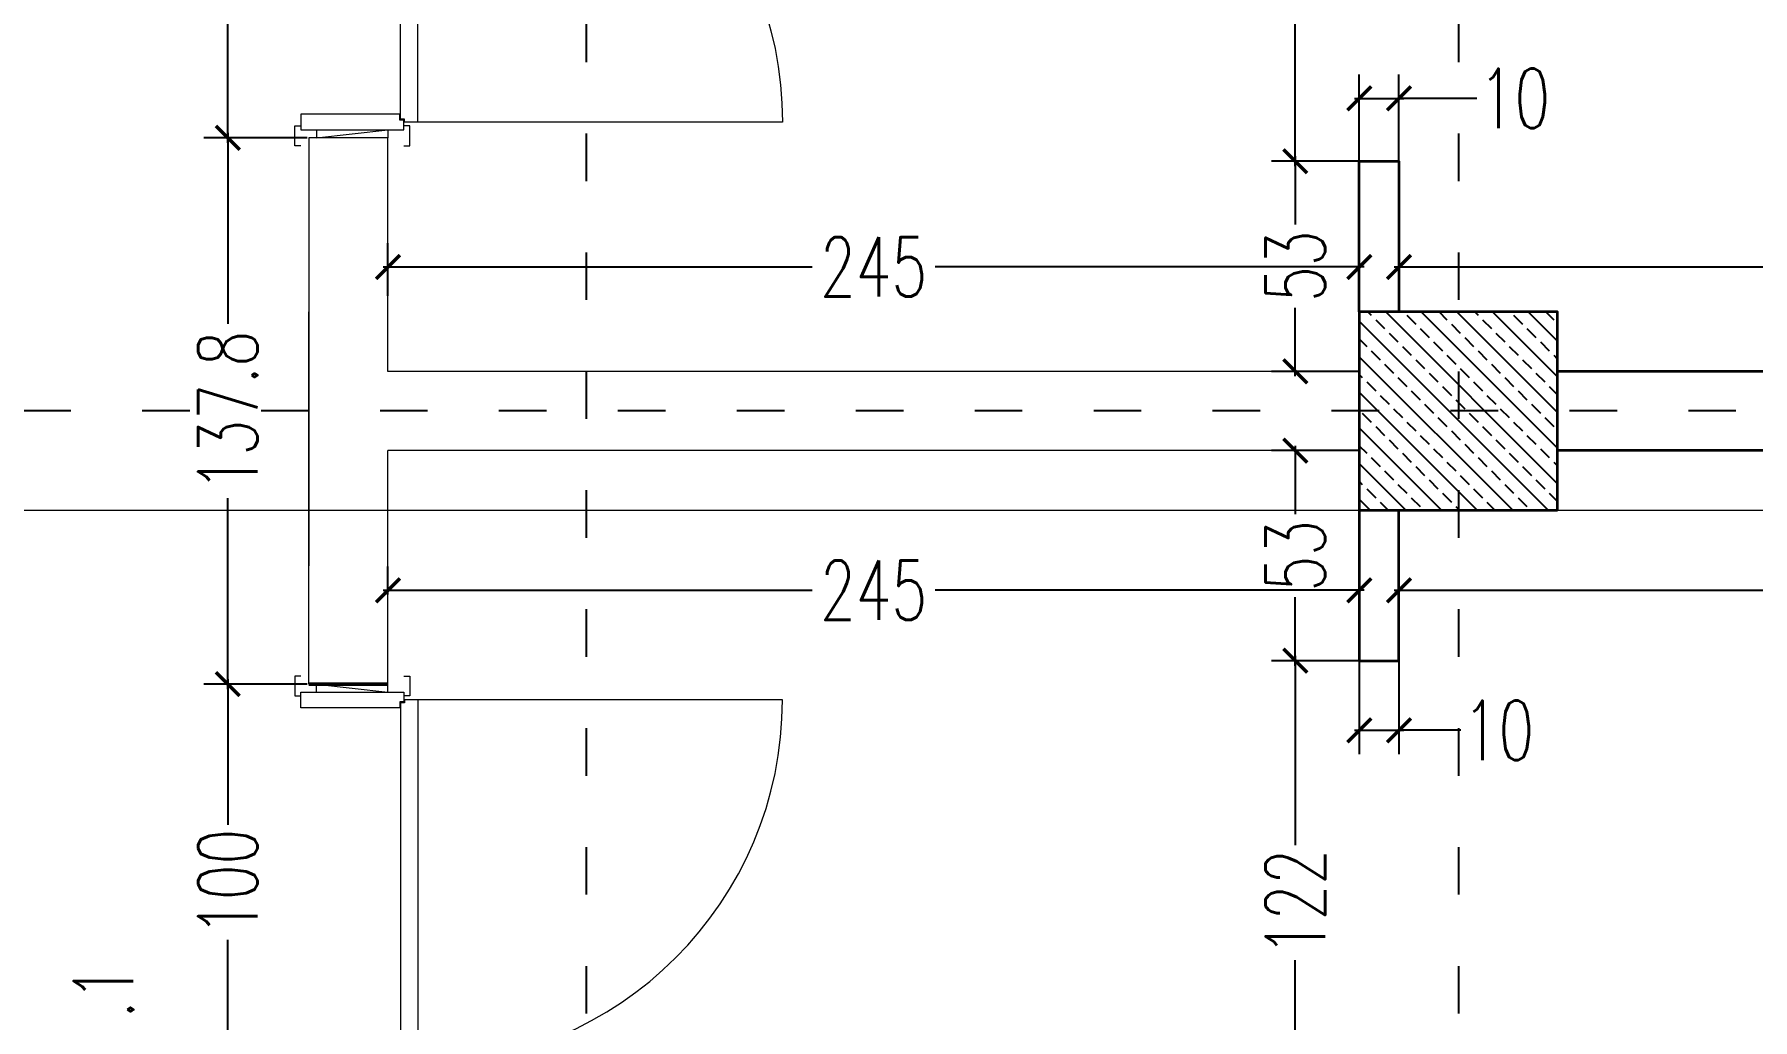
# Model space of a CAD drawing. Header units: centimetres. Extents: x -3207095 to 15275363, y -32656 to 4798027.
# Drawn here: x 693062.7 to 693496.1, y 4437800.2 to 4438048.7 of the extents above; entities that cross this region are included whole.
import ezdxf

# ---------------------------------------------------------------- set-up
doc = ezdxf.new("R2010")
doc.units = ezdxf.units.CM
doc.linetypes.add('ACAD_ISO03W100', pattern=[30, 12, -18])
doc.linetypes.add('DUZ', pattern=[500, 500])
doc.layers.get('0').update_dxf_attribs({"color": 1, "linetype": 'DUZ'})
doc.layers.add('DIM', color=1, linetype='DUZ')
doc.layers.add('KOLTAR_F', color=145, linetype='Continuous')
for name, color, linetype, lineweight in [('DUV', 220, 'Continuous', 50), ('DUVAR', 7, 'Continuous', 35), ('iç duvar', 7, 'Continuous', 50), ('KAPEN', 151, 'Continuous', 9), ('KOLON_F', 3, 'Continuous', 35)]:
    doc.layers.add(name, color=color, linetype=linetype, lineweight=lineweight)
doc.styles.add('DIM', font='ROMANSTW.SHX', dxfattribs={"width": 0.7})
doc.dimstyles.new('1_100', dxfattribs={"dimtxt": 15, "dimasz": 6, "dimexe": 6, "dimexo": 0, "dimgap": 2, "dimtad": 0, "dimdec": 1, "dimzin": 11, "dimdsep": 46, "dimtxsty": 'DIM', "dimblk": 'ARCHTICK', "dimcen": 3, "dimdle": 1.25, "dimclrt": 2, "dimadec": 0, "dimazin": 0, "dimtfac": 1.25, "dimtdec": 1, "dimtix": 1, "dimtofl": 0, "dimtmove": 1, "dimatfit": 3, "dimldrblk": 'ARCHTICK', "dimfxl": 20, "dimfxlon": 1, "dimtolj": 1, "dimtzin": 0, "dimarcsym": 0})
pattern_1 = [(135, (5195889.399, 3777345.264), (-4.4901280605, -4.4901280605), []), (135, (5195889.399, 3777349.754), (-4.4901280605, -4.4901280605), [3.175, -1.5875])]
pattern_2 = [(135, (5195889.399, 3777345.264), (-4.4901280605, -4.4901280605), []), (135, (5195889.399, 3777349.754), (-4.4901280605, -4.4901280605), [3.175, -1.5875])]

# ---------------------------------------------------------------- blocks, each defined once
blk = doc.blocks.new('K210')
for p, q in [((0.04, 0.985), (0.04, 0.032)), ((0.96, 0.032), (0.96, 0.065)), ((0.04, 0.032), (0.047, 0.032)), ((0.047, 0.032), (0.047, 0.022)), ((0.047, 0.022), (0.953, 0.022)), ((0.953, 0.032), (0.96, 0.032)), ((0.953, 0.022), (0.953, 0.032))]:
    blk.add_line(p, q)
for points in [[(-0.02, 0.03), (-0.02, 0.045), (0.03, 0.045), (0.03, 0.03)], [(0.04, 0.065), (0.96, 0.065)], [(1.02, 0.03), (1.02, 0.045), (0.97, 0.045), (0.97, 0.03)], [(0.02, -0.19), (0, -0.19), (0.02, -0.01), (0, -0.01)], [(0.98, -0.19), (1, -0.19), (0.98, -0.01), (1, -0.01)], [(-0.02, -0.23), (-0.02, -0.245), (0.03, -0.245), (0.03, -0.23)], [(1.02, -0.23), (1.02, -0.245), (0.97, -0.245), (0.97, -0.23)]]:
    blk.add_lwpolyline(points)
for points in [[(0.02, 0.03), (0.045, 0.03), (0.045, 0.02), (0.06, 0.02), (0.06, -0.23), (0.02, -0.23)], [(0.98, 0.03), (0.955, 0.03), (0.955, 0.02), (0.94, 0.02), (0.94, -0.23), (0.98, -0.23)]]:
    blk.add_lwpolyline(points, close=True)
blk.add_arc((0.04, 0.065), 0.92, 0, 90)
blk = doc.blocks.new('_ArchTick')
at = {"color": 0, "linetype": 'ByBlock', "const_width": 0.15}
blk.add_lwpolyline([(-0.5, -0.5), (0.5, 0.5)], dxfattribs=at)
blk = doc.blocks.new('*D4628')
at = {"layer": 'Defpoints', "color": 0, "linetype": 'Continuous', "lineweight": 5, "transparency": 16777216}
for p in [(693111.52, 4437884.85), (693131.93, 4437884.85), (693131.93, 4437784.85)]:
    blk.add_point(p, dxfattribs=at)
at = {"layer": 'DIM', "color": 0, "linetype": 'Continuous', "lineweight": -2, "transparency": 16777216}
for p, q in [((693131.52, 4437884.85), (693105.52, 4437884.85)), ((693111.52, 4437886.1), (693111.52, 4437849.35)), ((693111.52, 4437783.6), (693111.52, 4437820.35)), ((693131.52, 4437784.85), (693105.52, 4437784.85))]:
    blk.add_line(p, q, dxfattribs=at)
at = {"layer": 'DIM', "color": 0, "linetype": 'Continuous', "lineweight": -2, "transparency": 16777216, "xscale": 6, "yscale": 6, "zscale": 6}
for p, rotation in [((693111.52, 4437884.85), 90), ((693111.52, 4437784.85), 270)]:
    blk.add_blockref('_ArchTick', p, dxfattribs=dict(at, rotation=rotation))
at = {"layer": 'DIM', "color": 2, "linetype": 'Continuous', "lineweight": 5, "transparency": 16777216, "insert": (693111.52, 4437834.85), "char_height": 15, "attachment_point": 5, "rotation": 90, "style": 'DIM'}
blk.add_mtext('\\A1;100', dxfattribs=at)
blk = doc.blocks.new('*D4630')
at = {"layer": 'Defpoints', "color": 0, "linetype": 'Continuous', "lineweight": 5, "transparency": 16777216}
for p in [(693080.17, 4437784.85), (693105.52, 4437784.85), (693101.93, 4437773.74)]:
    blk.add_point(p, dxfattribs=at)
at = {"layer": 'DIM', "color": 0, "linetype": 'Continuous', "lineweight": -2, "transparency": 16777216}
for p, q in [((693100.17, 4437784.85), (693074.17, 4437784.85)), ((693080.17, 4437772.49), (693080.17, 4437786.1)), ((693100.17, 4437773.74), (693074.17, 4437773.74))]:
    blk.add_line(p, q, dxfattribs=at)
at = {"layer": 'DIM', "color": 0, "linetype": 'Continuous', "lineweight": -2, "transparency": 16777216, "xscale": 6, "yscale": 6, "zscale": 6}
for p, rotation in [((693080.17, 4437784.85), 90), ((693080.17, 4437773.74), 270)]:
    blk.add_blockref('_ArchTick', p, dxfattribs=dict(at, rotation=rotation))
at = {"layer": 'DIM', "color": 2, "linetype": 'Continuous', "lineweight": 5, "transparency": 16777216, "insert": (693080.17, 4437798.25), "char_height": 15, "attachment_point": 5, "rotation": 90, "style": 'DIM'}
blk.add_mtext('\\A1;11.1', dxfattribs=at)
blk = doc.blocks.new('*D4631')
at = {"layer": 'Defpoints', "color": 0, "linetype": 'Continuous', "lineweight": 5, "transparency": 16777216}
for p in [(693111.52, 4438022.63), (693131.94, 4438022.63), (693131.93, 4437884.85)]:
    blk.add_point(p, dxfattribs=at)
at = {"layer": 'DIM', "color": 0, "linetype": 'Continuous', "lineweight": -2, "transparency": 16777216}
for p, q in [((693131.52, 4438022.63), (693105.52, 4438022.63)), ((693111.52, 4438023.88), (693111.52, 4437975.74)), ((693111.52, 4437883.6), (693111.52, 4437931.74)), ((693131.52, 4437884.85), (693105.52, 4437884.85))]:
    blk.add_line(p, q, dxfattribs=at)
at = {"layer": 'DIM', "color": 0, "linetype": 'Continuous', "lineweight": -2, "transparency": 16777216, "xscale": 6, "yscale": 6, "zscale": 6}
for p, rotation in [((693111.52, 4438022.63), 90), ((693111.52, 4437884.85), 270)]:
    blk.add_blockref('_ArchTick', p, dxfattribs=dict(at, rotation=rotation))
at = {"layer": 'DIM', "color": 2, "linetype": 'Continuous', "lineweight": 5, "transparency": 16777216, "insert": (693111.52, 4437953.74), "char_height": 15, "attachment_point": 5, "rotation": 90, "style": 'DIM'}
blk.add_mtext('\\A1;137.8', dxfattribs=at)
blk = doc.blocks.new('*D4632')
at = {"layer": 'Defpoints', "color": 0, "linetype": 'Continuous', "lineweight": 5, "transparency": 16777216}
for p in [(693111.52, 4438122.63), (693131.93, 4438122.63), (693131.94, 4438022.63)]:
    blk.add_point(p, dxfattribs=at)
at = {"layer": 'DIM', "color": 0, "linetype": 'Continuous', "lineweight": -2, "transparency": 16777216}
for p, q in [((693131.52, 4438122.63), (693105.52, 4438122.63)), ((693111.52, 4438123.88), (693111.52, 4438087.13)), ((693111.52, 4438021.38), (693111.52, 4438058.13)), ((693131.52, 4438022.63), (693105.52, 4438022.63))]:
    blk.add_line(p, q, dxfattribs=at)
at = {"layer": 'DIM', "color": 0, "linetype": 'Continuous', "lineweight": -2, "transparency": 16777216, "xscale": 6, "yscale": 6, "zscale": 6}
for p, rotation in [((693111.52, 4438122.63), 90), ((693111.52, 4438022.63), 270)]:
    blk.add_blockref('_ArchTick', p, dxfattribs=dict(at, rotation=rotation))
at = {"layer": 'DIM', "color": 2, "linetype": 'Continuous', "lineweight": 5, "transparency": 16777216, "insert": (693111.52, 4438072.63), "char_height": 15, "attachment_point": 5, "rotation": 90, "style": 'DIM'}
blk.add_mtext('\\A1;100', dxfattribs=at)
blk = doc.blocks.new('*D4659')
at = {"layer": 'Defpoints', "color": 0, "linetype": 'Continuous', "lineweight": 5, "transparency": 16777216}
for p in [(693406.93, 4437909.74), (693946.93, 4437908.52), (693946.93, 4437907.43)]:
    blk.add_point(p, dxfattribs=at)
at = {"layer": 'DIM', "color": 0, "linetype": 'Continuous', "lineweight": -2, "transparency": 16777216}
for p, q in [((693946.93, 4437907.43), (693946.93, 4437914.52)), ((693406.93, 4437909.74), (693406.93, 4437902.52)), ((693405.68, 4437908.52), (693661.43, 4437908.52)), ((693948.18, 4437908.52), (693692.43, 4437908.52))]:
    blk.add_line(p, q, dxfattribs=at)
at = {"layer": 'DIM', "color": 0, "linetype": 'Continuous', "lineweight": -2, "transparency": 16777216, "xscale": 6, "yscale": 6, "zscale": 6, "rotation": 180}
blk.add_blockref('_ArchTick', (693406.93, 4437908.52), dxfattribs=at)
at = {"layer": 'DIM', "color": 0, "linetype": 'Continuous', "lineweight": -2, "transparency": 16777216, "xscale": 6, "yscale": 6, "zscale": 6}
blk.add_blockref('_ArchTick', (693946.93, 4437908.52), dxfattribs=at)
at = {"layer": 'DIM', "color": 2, "linetype": 'Continuous', "lineweight": 5, "transparency": 16777216, "insert": (693676.93, 4437908.52), "char_height": 15, "attachment_point": 5, "style": 'DIM'}
blk.add_mtext('\\A1;540', dxfattribs=at)
blk = doc.blocks.new('*D4660')
at = {"layer": 'Defpoints', "color": 0, "linetype": 'Continuous', "lineweight": 5, "transparency": 16777216}
for p in [(693151.93, 4437908.52), (693151.93, 4437907.43), (693396.93, 4437907.43)]:
    blk.add_point(p, dxfattribs=at)
at = {"layer": 'DIM', "color": 0, "linetype": 'Continuous', "lineweight": -2, "transparency": 16777216}
for p, q in [((693151.93, 4437907.43), (693151.93, 4437914.52)), ((693396.93, 4437907.43), (693396.93, 4437914.52)), ((693150.68, 4437908.52), (693258.93, 4437908.52)), ((693398.18, 4437908.52), (693289.93, 4437908.52))]:
    blk.add_line(p, q, dxfattribs=at)
at = {"layer": 'DIM', "color": 0, "linetype": 'Continuous', "lineweight": -2, "transparency": 16777216, "xscale": 6, "yscale": 6, "zscale": 6, "rotation": 180}
blk.add_blockref('_ArchTick', (693151.93, 4437908.52), dxfattribs=at)
at = {"layer": 'DIM', "color": 0, "linetype": 'Continuous', "lineweight": -2, "transparency": 16777216, "xscale": 6, "yscale": 6, "zscale": 6}
blk.add_blockref('_ArchTick', (693396.93, 4437908.52), dxfattribs=at)
at = {"layer": 'DIM', "color": 2, "linetype": 'Continuous', "lineweight": 5, "transparency": 16777216, "insert": (693274.43, 4437908.52), "char_height": 15, "attachment_point": 5, "style": 'DIM'}
blk.add_mtext('\\A1;245', dxfattribs=at)
blk = doc.blocks.new('*D4661')
at = {"layer": 'Defpoints', "color": 0, "linetype": 'Continuous', "lineweight": 5, "transparency": 16777216}
for p in [(693396.93, 4437943.74), (693380.78, 4437890.74), (693396.93, 4437890.74)]:
    blk.add_point(p, dxfattribs=at)
at = {"layer": 'DIM', "color": 0, "linetype": 'Continuous', "lineweight": -2, "transparency": 16777216}
for p, q in [((693380.78, 4437944.99), (693380.78, 4437927.74)), ((693396.93, 4437943.74), (693374.78, 4437943.74)), ((693380.78, 4437889.49), (693380.78, 4437906.74)), ((693396.93, 4437890.74), (693374.78, 4437890.74))]:
    blk.add_line(p, q, dxfattribs=at)
at = {"layer": 'DIM', "color": 0, "linetype": 'Continuous', "lineweight": -2, "transparency": 16777216, "xscale": 6, "yscale": 6, "zscale": 6}
for p, rotation in [((693380.78, 4437943.74), 90), ((693380.78, 4437890.74), 270)]:
    blk.add_blockref('_ArchTick', p, dxfattribs=dict(at, rotation=rotation))
at = {"layer": 'DIM', "color": 2, "linetype": 'Continuous', "lineweight": 5, "transparency": 16777216, "insert": (693380.78, 4437917.24), "char_height": 15, "attachment_point": 5, "rotation": 90, "style": 'DIM'}
blk.add_mtext('\\A1;53', dxfattribs=at)
blk = doc.blocks.new('*D4662')
at = {"layer": 'Defpoints', "color": 0, "linetype": 'Continuous', "lineweight": 5, "transparency": 16777216}
for p in [(693396.93, 4437890.74), (693380.78, 4437768.74), (693396.93, 4437768.74)]:
    blk.add_point(p, dxfattribs=at)
at = {"layer": 'DIM', "color": 0, "linetype": 'Continuous', "lineweight": -2, "transparency": 16777216}
for p, q in [((693396.93, 4437890.74), (693374.78, 4437890.74)), ((693380.78, 4437891.99), (693380.78, 4437844.24)), ((693380.78, 4437767.49), (693380.78, 4437815.24)), ((693396.93, 4437768.74), (693374.78, 4437768.74))]:
    blk.add_line(p, q, dxfattribs=at)
at = {"layer": 'DIM', "color": 0, "linetype": 'Continuous', "lineweight": -2, "transparency": 16777216, "xscale": 6, "yscale": 6, "zscale": 6}
for p, rotation in [((693380.78, 4437890.74), 90), ((693380.78, 4437768.74), 270)]:
    blk.add_blockref('_ArchTick', p, dxfattribs=dict(at, rotation=rotation))
at = {"layer": 'DIM', "color": 2, "linetype": 'Continuous', "lineweight": 5, "transparency": 16777216, "insert": (693380.78, 4437829.74), "char_height": 15, "attachment_point": 5, "rotation": 90, "style": 'DIM'}
blk.add_mtext('\\A1;122', dxfattribs=at)
blk = doc.blocks.new('*D4667')
at = {"layer": 'Defpoints', "color": 0, "linetype": 'Continuous', "lineweight": 5, "transparency": 16777216}
for p in [(693396.93, 4437890.74), (693406.93, 4437890.74), (693406.93, 4437873.2)]:
    blk.add_point(p, dxfattribs=at)
at = {"layer": 'DIM', "color": 0, "linetype": 'Continuous', "lineweight": -2, "transparency": 16777216}
for p, q in [((693396.93, 4437890.74), (693396.93, 4437867.2)), ((693406.93, 4437890.74), (693406.93, 4437867.2)), ((693395.68, 4437873.2), (693408.18, 4437873.2)), ((693422.52, 4437873.2), (693406.93, 4437873.2))]:
    blk.add_line(p, q, dxfattribs=at)
at = {"layer": 'DIM', "color": 0, "linetype": 'Continuous', "lineweight": -2, "transparency": 16777216, "xscale": 6, "yscale": 6, "zscale": 6, "rotation": 180}
blk.add_blockref('_ArchTick', (693396.93, 4437873.2), dxfattribs=at)
at = {"layer": 'DIM', "color": 0, "linetype": 'Continuous', "lineweight": -2, "transparency": 16777216, "xscale": 6, "yscale": 6, "zscale": 6}
blk.add_blockref('_ArchTick', (693406.93, 4437873.2), dxfattribs=at)
at = {"layer": 'DIM', "color": 2, "linetype": 'Continuous', "lineweight": 5, "transparency": 16777216, "insert": (693432.02, 4437873.2), "char_height": 15, "attachment_point": 5, "style": 'DIM'}
blk.add_mtext('\\A1;10', dxfattribs=at)
blk = doc.blocks.new('*D4891')
at = {"layer": 'Defpoints', "color": 0, "linetype": 'Continuous', "lineweight": 5, "transparency": 16777216}
for p in [(693380.78, 4438016.74), (693396.93, 4438016.74), (693396.93, 4437963.74)]:
    blk.add_point(p, dxfattribs=at)
at = {"layer": 'DIM', "color": 0, "linetype": 'Continuous', "lineweight": -2, "transparency": 16777216}
for p, q in [((693380.78, 4438017.99), (693380.78, 4438000.74)), ((693396.93, 4438016.74), (693374.78, 4438016.74)), ((693380.78, 4437962.49), (693380.78, 4437979.74)), ((693396.93, 4437963.74), (693374.78, 4437963.74))]:
    blk.add_line(p, q, dxfattribs=at)
at = {"layer": 'DIM', "color": 0, "linetype": 'Continuous', "lineweight": -2, "transparency": 16777216, "xscale": 6, "yscale": 6, "zscale": 6}
for p, rotation in [((693380.78, 4438016.74), 90), ((693380.78, 4437963.74), 270)]:
    blk.add_blockref('_ArchTick', p, dxfattribs=dict(at, rotation=rotation))
at = {"layer": 'DIM', "color": 2, "linetype": 'Continuous', "lineweight": 5, "transparency": 16777216, "insert": (693380.78, 4437990.24), "char_height": 15, "attachment_point": 5, "rotation": 90, "style": 'DIM'}
blk.add_mtext('\\A1;53', dxfattribs=at)
blk = doc.blocks.new('*D4892')
at = {"layer": 'Defpoints', "color": 0, "linetype": 'Continuous', "lineweight": 5, "transparency": 16777216}
for p in [(693380.78, 4438138.74), (693396.93, 4438138.74), (693396.93, 4438016.74)]:
    blk.add_point(p, dxfattribs=at)
at = {"layer": 'DIM', "color": 0, "linetype": 'Continuous', "lineweight": -2, "transparency": 16777216}
for p, q in [((693380.78, 4438139.99), (693380.78, 4438092.24)), ((693396.93, 4438138.74), (693374.78, 4438138.74)), ((693380.78, 4438015.49), (693380.78, 4438063.24)), ((693396.93, 4438016.74), (693374.78, 4438016.74))]:
    blk.add_line(p, q, dxfattribs=at)
at = {"layer": 'DIM', "color": 0, "linetype": 'Continuous', "lineweight": -2, "transparency": 16777216, "xscale": 6, "yscale": 6, "zscale": 6}
for p, rotation in [((693380.78, 4438138.74), 90), ((693380.78, 4438016.74), 270)]:
    blk.add_blockref('_ArchTick', p, dxfattribs=dict(at, rotation=rotation))
at = {"layer": 'DIM', "color": 2, "linetype": 'Continuous', "lineweight": 5, "transparency": 16777216, "insert": (693380.78, 4438077.74), "char_height": 15, "attachment_point": 5, "rotation": 90, "style": 'DIM'}
blk.add_mtext('\\A1;122', dxfattribs=at)
blk = doc.blocks.new('*D4905')
at = {"layer": 'Defpoints', "color": 0, "linetype": 'Continuous', "lineweight": 5, "transparency": 16777216}
for p in [(693396.93, 4437990.08), (693151.93, 4437982.79), (693396.93, 4437982.79)]:
    blk.add_point(p, dxfattribs=at)
at = {"layer": 'DIM', "color": 0, "linetype": 'Continuous', "lineweight": -2, "transparency": 16777216}
for p, q in [((693151.93, 4437982.79), (693151.93, 4437996.08)), ((693396.93, 4437982.79), (693396.93, 4437996.08)), ((693150.68, 4437990.08), (693258.93, 4437990.08)), ((693398.18, 4437990.08), (693289.93, 4437990.08))]:
    blk.add_line(p, q, dxfattribs=at)
at = {"layer": 'DIM', "color": 0, "linetype": 'Continuous', "lineweight": -2, "transparency": 16777216, "xscale": 6, "yscale": 6, "zscale": 6, "rotation": 180}
blk.add_blockref('_ArchTick', (693151.93, 4437990.08), dxfattribs=at)
at = {"layer": 'DIM', "color": 0, "linetype": 'Continuous', "lineweight": -2, "transparency": 16777216, "xscale": 6, "yscale": 6, "zscale": 6}
blk.add_blockref('_ArchTick', (693396.93, 4437990.08), dxfattribs=at)
at = {"layer": 'DIM', "color": 2, "linetype": 'Continuous', "lineweight": 5, "transparency": 16777216, "insert": (693274.43, 4437990.08), "char_height": 15, "attachment_point": 5, "style": 'DIM'}
blk.add_mtext('\\A1;245', dxfattribs=at)
blk = doc.blocks.new('*D4906')
at = {"layer": 'Defpoints', "color": 0, "linetype": 'Continuous', "lineweight": 5, "transparency": 16777216}
for p in [(693406.93, 4437990.08), (693946.93, 4437990.08), (693946.93, 4437990.08)]:
    blk.add_point(p, dxfattribs=at)
at = {"layer": 'DIM', "color": 0, "linetype": 'Continuous', "lineweight": -2, "transparency": 16777216}
for p, q in [((693406.93, 4437990.08), (693406.93, 4437996.08)), ((693946.93, 4437990.08), (693946.93, 4437996.08)), ((693405.68, 4437990.08), (693661.43, 4437990.08)), ((693948.18, 4437990.08), (693692.43, 4437990.08))]:
    blk.add_line(p, q, dxfattribs=at)
at = {"layer": 'DIM', "color": 0, "linetype": 'Continuous', "lineweight": -2, "transparency": 16777216, "xscale": 6, "yscale": 6, "zscale": 6, "rotation": 180}
blk.add_blockref('_ArchTick', (693406.93, 4437990.08), dxfattribs=at)
at = {"layer": 'DIM', "color": 0, "linetype": 'Continuous', "lineweight": -2, "transparency": 16777216, "xscale": 6, "yscale": 6, "zscale": 6}
blk.add_blockref('_ArchTick', (693946.93, 4437990.08), dxfattribs=at)
at = {"layer": 'DIM', "color": 2, "linetype": 'Continuous', "lineweight": 5, "transparency": 16777216, "insert": (693676.93, 4437990.08), "char_height": 15, "attachment_point": 5, "style": 'DIM'}
blk.add_mtext('\\A1;540', dxfattribs=at)
blk = doc.blocks.new('*D4907')
at = {"layer": 'Defpoints', "color": 0, "linetype": 'Continuous', "lineweight": 5, "transparency": 16777216}
for p in [(693406.93, 4438032.6), (693396.93, 4438016.74), (693406.93, 4438016.74)]:
    blk.add_point(p, dxfattribs=at)
at = {"layer": 'DIM', "color": 0, "linetype": 'Continuous', "lineweight": -2, "transparency": 16777216}
for p, q in [((693396.93, 4438016.74), (693396.93, 4438038.6)), ((693406.93, 4438016.74), (693406.93, 4438038.6)), ((693395.68, 4438032.6), (693408.18, 4438032.6)), ((693426.55, 4438032.6), (693406.93, 4438032.6))]:
    blk.add_line(p, q, dxfattribs=at)
at = {"layer": 'DIM', "color": 0, "linetype": 'Continuous', "lineweight": -2, "transparency": 16777216, "xscale": 6, "yscale": 6, "zscale": 6, "rotation": 180}
blk.add_blockref('_ArchTick', (693396.93, 4438032.6), dxfattribs=at)
at = {"layer": 'DIM', "color": 0, "linetype": 'Continuous', "lineweight": -2, "transparency": 16777216, "xscale": 6, "yscale": 6, "zscale": 6}
blk.add_blockref('_ArchTick', (693406.93, 4438032.6), dxfattribs=at)
at = {"layer": 'DIM', "color": 2, "linetype": 'Continuous', "lineweight": 5, "transparency": 16777216, "insert": (693436.05, 4438032.6), "char_height": 15, "attachment_point": 5, "style": 'DIM'}
blk.add_mtext('\\A1;10', dxfattribs=at)

msp = doc.modelspace()

# ---------------------------------------------------------------- hatches: boundary and pattern name
at = {"layer": 'KOLTAR_F'}
h = msp.add_hatch(dxfattribs=at)
h.set_pattern_fill('ANSI33', color=256, angle=90, style=0)
h.set_pattern_definition(pattern_1)
h.paths.add_polyline_path([(693446.93, 4437928.74), (693446.93, 4437978.74), (693396.93, 4437978.74), (693396.93, 4437928.74)])
h = msp.add_hatch(dxfattribs=at)
h.set_pattern_fill('ANSI33', color=256, angle=90, style=0)
h.set_pattern_definition(pattern_2)
h.paths.add_polyline_path([(693446.93, 4437928.74), (693446.93, 4437978.74), (693396.93, 4437978.74), (693396.93, 4437928.74)])
h = msp.add_hatch(dxfattribs=at)
h.set_pattern_fill('ANSI33', color=256, angle=90, style=0)
h.set_pattern_definition(pattern_1)
h.paths.add_polyline_path([(693446.93, 4437928.74), (693446.93, 4437978.74), (693396.93, 4437978.74), (693396.93, 4437928.74)])
h = msp.add_hatch(dxfattribs=at)
h.set_pattern_fill('ANSI33', color=256, angle=90, style=0)
h.set_pattern_definition(pattern_2)
h.paths.add_polyline_path([(693446.93, 4437928.74), (693446.93, 4437978.74), (693396.93, 4437978.74), (693396.93, 4437928.74)])

# ---------------------------------------------------------------- linework, layer by layer
at = {"color": 232, "linetype": 'ACAD_ISO03W100'}
for p, q in [((693201.93, 4439853.74), (693201.93, 4436723.74)), ((693421.93, 4439853.74), (693421.93, 4436723.74)), ((694061.93, 4437953.74), (690121.93, 4437953.74))]:
    msp.add_line(p, q, dxfattribs=at)
at = {"layer": 'DUV'}
msp.add_line((693151.93, 4437884.85), (693131.93, 4437884.85), dxfattribs=at)
at = {"layer": 'DUVAR'}
for p, q in [((693916.93, 4437963.74), (693446.93, 4437963.74)), ((693916.93, 4437943.74), (693446.93, 4437943.74))]:
    msp.add_line(p, q, dxfattribs=at)
for points in [[(693396.93, 4437978.74), (693396.93, 4438016.74), (693406.93, 4438016.74), (693406.93, 4437978.74)], [(693396.93, 4437928.74), (693396.93, 4437890.74), (693406.93, 4437890.74), (693406.93, 4437928.74)]]:
    msp.add_lwpolyline(points, dxfattribs=at)
at = {"layer": 'iç duvar', "color": 7, "lineweight": 18}
for p, q in [((693131.93, 4438022.63), (693131.93, 4437914.66)), ((693151.93, 4438022.63), (693131.93, 4438022.63)), ((693151.93, 4437963.74), (693151.93, 4438022.63)), ((693131.93, 4437884.85), (693131.93, 4437978.74)), ((693396.93, 4437963.74), (693151.93, 4437963.74)), ((693151.93, 4437884.85), (693151.93, 4437943.74)), ((693396.93, 4437943.74), (693151.93, 4437943.74))]:
    msp.add_line(p, q, dxfattribs=at)
at = {"layer": 'iç duvar', "color": 252, "linetype": 'Continuous', "lineweight": 5, "true_color": 0x939598}
for p, q in [((692926.93, 4437928.74), (693396.93, 4437928.74)), ((693446.93, 4437928.74), (693916.93, 4437928.74))]:
    msp.add_line(p, q, dxfattribs=at)
at = {"layer": 'KOLON_F'}
msp.add_lwpolyline([(693446.93, 4437928.74), (693446.93, 4437978.74), (693396.93, 4437978.74), (693396.93, 4437928.74)], close=True, dxfattribs=at)
msp.add_lwpolyline([(693446.93, 4437928.74), (693446.93, 4437978.74), (693396.93, 4437978.74), (693396.93, 4437928.74)], close=True, dxfattribs=at)
msp.add_lwpolyline([(693446.93, 4437928.74), (693446.93, 4437978.74), (693396.93, 4437978.74), (693396.93, 4437928.74)], close=True, dxfattribs=at)
msp.add_lwpolyline([(693446.93, 4437928.74), (693446.93, 4437978.74), (693396.93, 4437978.74), (693396.93, 4437928.74)], close=True, dxfattribs=at)

# ---------------------------------------------------------------- block references
at = {"layer": 'KAPEN', "yscale": 99.999999999621, "zscale": 99.999999999621, "rotation": 270}
for p, xscale in [((693152.93, 4438022.63), -99.999999999621), ((693152.93, 4437884.85), 99.999999999621)]:
    msp.add_blockref('K210', p, dxfattribs=dict(at, xscale=xscale))

# ---------------------------------------------------------------- dimensions: what is measured, and where the dimension line sits
at = {"layer": 'DIM', "linetype": 'Continuous', "lineweight": 5}
for base, p1, p2, angle, picture, middle in [((693380.78, 4438138.74), (693396.93, 4438016.74), (693396.93, 4438138.74), 90, '*D4892', (693380.78, 4438077.74)), ((693111.52, 4438122.63), (693131.94, 4438022.63), (693131.93, 4438122.63), 90, '*D4632', (693111.52, 4438072.63)), ((693111.52, 4438022.63), (693131.93, 4437884.85), (693131.94, 4438022.63), 90, '*D4631', (693111.52, 4437953.74)), ((693380.78, 4438016.74), (693396.93, 4437963.74), (693396.93, 4438016.74), 90, '*D4891', (693380.78, 4437990.24)), ((693396.93, 4437990.08), (693151.93, 4437982.79), (693396.93, 4437982.79), 180, '*D4905', (693274.43, 4437990.08)), ((693946.93, 4437990.08), (693406.93, 4437990.08), (693946.93, 4437990.08), 180, '*D4906', (693676.93, 4437990.08)), ((693380.78, 4437890.74), (693396.93, 4437943.74), (693396.93, 4437890.74), 90, '*D4661', (693380.78, 4437917.24)), ((693151.93, 4437908.52), (693396.93, 4437907.43), (693151.93, 4437907.43), 180, '*D4660', (693274.43, 4437908.52)), ((693946.93, 4437908.52), (693406.93, 4437909.74), (693946.93, 4437907.43), 180, '*D4659', (693676.93, 4437908.52)), ((693380.78, 4437768.74), (693396.93, 4437890.74), (693396.93, 4437768.74), 90, '*D4662', (693380.78, 4437829.74)), ((693111.52, 4437884.85), (693131.93, 4437784.85), (693131.93, 4437884.85), 90, '*D4628', (693111.52, 4437834.85))]:
    dim = msp.add_linear_dim(base=base, p1=p1, p2=p2, angle=angle, dimstyle='1_100', dxfattribs=at)
    dim.commit()
    dim.dimension.update_dxf_attribs({"geometry": picture, "text_midpoint": middle})
for base, p1, p2, angle, picture, middle in [((693406.93, 4438032.6), (693396.93, 4438016.74), (693406.93, 4438016.74), 180, '*D4907', (693436.05, 4438041.8)), ((693406.93, 4437873.2), (693396.93, 4437890.74), (693406.93, 4437890.74), 180, '*D4667', (693432.02, 4437873.2)), ((693080.17, 4437784.85), (693101.93, 4437773.74), (693105.52, 4437784.85), 90, '*D4630', (693080.17, 4437798.25))]:
    dim = msp.add_linear_dim(base=base, p1=p1, p2=p2, angle=angle, dimstyle='1_100', dxfattribs=at)
    dim.commit()
    dim.dimension.update_dxf_attribs({"geometry": picture, "text_midpoint": middle, "dimtype": 160})

doc.saveas('drawing.dxf')
